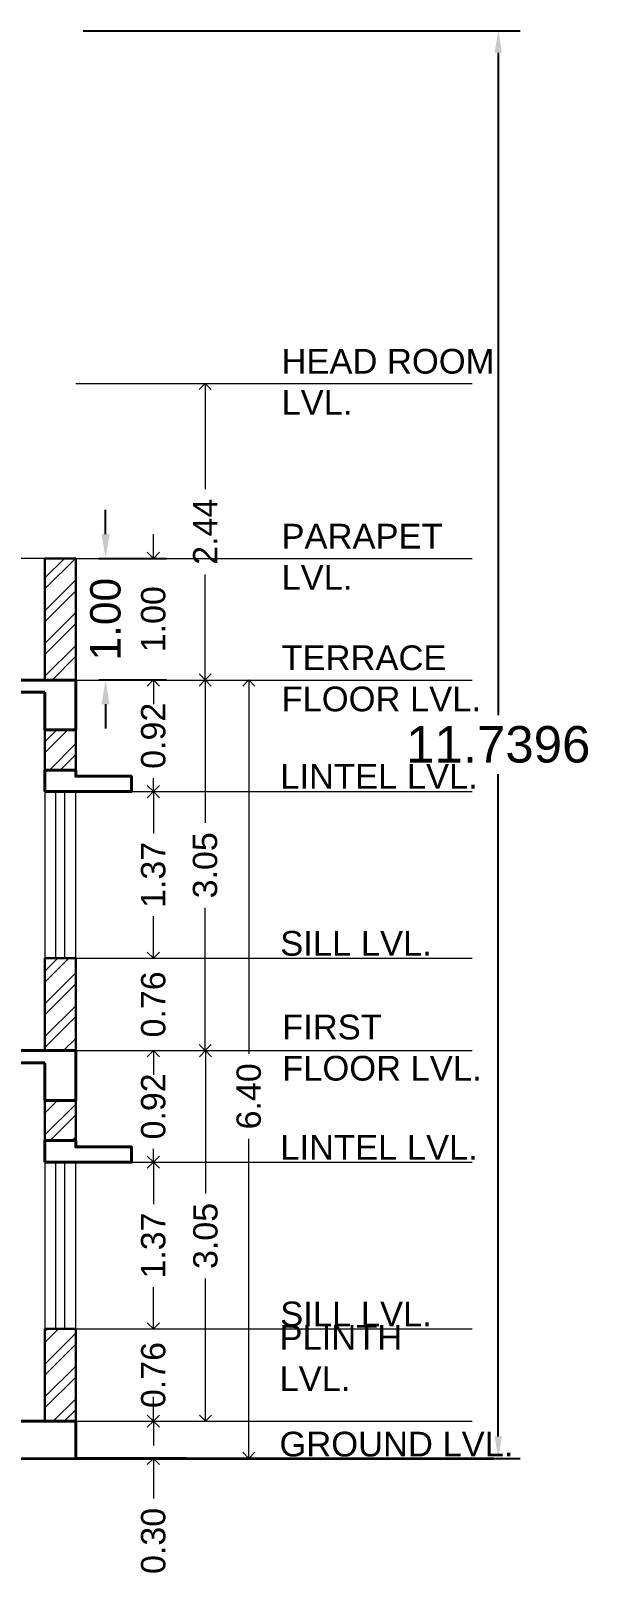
# Model space of a CAD drawing. Header units: metres. Extents: x -9707 to -9526, y 28621 to 28805.
# Drawn here: x -9591.21 to -9586.63, y 28774.56 to 28787.24 of the extents above; entities that cross this region are included whole.
import ezdxf

# ---------------------------------------------------------------- set-up
doc = ezdxf.new("R2010")
doc.units = ezdxf.units.M
doc.header["$PDMODE"] = 34
doc.header["$PDSIZE"] = -15
doc.layers.add('BLK_1_HT_OF_BLDG', color=5, linetype='Continuous', plot=False)
doc.layers.add('BLK_1_PARAPET_HT', color=3, linetype='Continuous')
for name, color, linetype, lineweight in [('Dim.', 7, 'Continuous', 13), ('ELE', 7, 'Continuous', 35), ('elevation', 5, 'Continuous', 13), ('HATCH', 8, 'Continuous', 0), ('layer', 66, 'Continuous', 15), ('Layer2', 48, 'Continuous', 15), ('PLAN', 7, 'Continuous', 40), ('rm text', 7, 'Continuous', 18), ('SEC WALL', 255, 'Continuous', 30), ('sec-slab', 1, 'Continuous', 40), ('WINDOWS', 5, 'Continuous', 20)]:
    doc.layers.add(name, color=color, linetype=linetype, lineweight=lineweight)
doc.styles.add('Arial', font='arial.ttf', dxfattribs={"height": 0.2})
doc.styles.add('PreDCRFont', font='arial.ttf', dxfattribs={"height": 0.25})
doc.styles.get("Standard").update_dxf_attribs({"font": 'arial.ttf', "height": 0.25})
doc.styles.add('STYLE1', font='arial.ttf', dxfattribs={"height": 0.3})
doc.styles.add('style2', font='arial.ttf', dxfattribs={"height": 0.3})
doc.dimstyles.new('Copy of Standard2', dxfattribs={"dimtxt": 0.25, "dimasz": 0.2, "dimexe": 0.5, "dimexo": 0.3, "dimgap": 0.09, "dimtad": 0, "dimtoh": 1, "dimzin": 0, "dimdsep": 46, "dimtxsty": 'PreDCRFont', "dimcen": 0.025, "dimdle": 0.1, "dimadec": 0, "dimazin": 0, "dimtfac": 1, "dimtofl": 0, "dimtmove": 2, "dimatfit": 3, "dimfxl": 0.18, "dimtolj": 1, "dimtzin": 0, "dimarcsym": 0})
doc.dimstyles.new('INT DIM', dxfattribs={"dimtxt": 0.3, "dimasz": 0.1, "dimexe": 0.18, "dimexo": 0.0625, "dimgap": 0.09, "dimtad": 0, "dimzin": 0, "dimdsep": 46, "dimtxsty": 'style2', "dimblk": 'OPEN90', "dimcen": 0.09, "dimse1": 1, "dimse2": 1, "dimclrd": 250, "dimclrt": 256, "dimadec": 0, "dimazin": 0, "dimtfac": 1, "dimtofl": 0, "dimtmove": 0, "dimatfit": 3, "dimfxl": 0.18, "dimtolj": 1, "dimtzin": 0, "dimlwd": -1, "dimarcsym": 0})
doc.dimstyles.get("Standard").update_dxf_attribs({"dimtxt": 0.9, "dimasz": 0.18, "dimexe": 0.18, "dimexo": 0.0625, "dimgap": 0.09, "dimtad": 0, "dimtih": 1, "dimtoh": 1, "dimdec": 4, "dimzin": 0, "dimdsep": 46, "dimtxsty": 'STYLE1', "dimcen": 0.09, "dimadec": 0, "dimazin": 0, "dimtfac": 1, "dimtdec": 4, "dimtofl": 0, "dimtmove": 0, "dimatfit": 3, "dimfxl": 1, "dimtolj": 1, "dimtzin": 0, "dimarcsym": 0})
pattern_1 = [(45, (-13280.77444, 25722.39783), (-0.134703842, 0.134703842), []), (45, (-13280.68463, 25722.39783), (-0.134703842, 0.134703842), [])]

# ---------------------------------------------------------------- blocks, each defined once
blk = doc.blocks.new('_Open90')
at = {"layer": 'PLAN', "color": 0, "lineweight": -2}
for p, q in [((0, 0), (-1, 0)), ((-0.5, 0.5), (0, 0)), ((0, 0), (-0.5, -0.5))]:
    blk.add_line(p, q, dxfattribs=at)
blk = doc.blocks.new('*D17')
at = {"layer": 'Defpoints', "color": 0, "ltscale": 0.05, "transparency": 16777216}
for p in [(-9590.839, 28775.808), (-9590.201, 28775.808), (-9590.839, 28775.503)]:
    blk.add_point(p, dxfattribs=at)
at = {"layer": 'Dim.', "color": 250, "ltscale": 0.05, "transparency": 16777216}
for p, q in [((-9590.201, 28775.908), (-9590.201, 28776.008)), ((-9590.201, 28775.403), (-9590.201, 28775.173))]:
    blk.add_line(p, q, dxfattribs=at)
at = {"layer": 'Dim.', "color": 250, "ltscale": 0.05, "transparency": 16777216, "xscale": 0.1, "yscale": 0.1, "zscale": 0.1}
for p, rotation in [((-9590.201, 28775.808), 270), ((-9590.201, 28775.503), 90)]:
    blk.add_blockref('_Open90', p, dxfattribs=dict(at, rotation=rotation))
at = {"layer": 'Dim.', "ltscale": 0.05, "transparency": 16777216, "insert": (-9590.201, 28774.824), "char_height": 0.2, "attachment_point": 5, "rotation": 90, "style": 'Arial'}
blk.add_mtext('\\A1;0.30', dxfattribs=at)
blk = doc.blocks.new('*D18')
at = {"layer": 'Defpoints', "color": 0, "ltscale": 0.05, "transparency": 16777216}
for p in [(-9590.839, 28776.568), (-9590.201, 28776.568), (-9590.839, 28775.808)]:
    blk.add_point(p, dxfattribs=at)
at = {"layer": 'Dim.', "color": 250, "ltscale": 0.05, "transparency": 16777216}
for p, q in [((-9590.201, 28776.668), (-9590.201, 28776.768)), ((-9590.201, 28775.708), (-9590.201, 28775.608))]:
    blk.add_line(p, q, dxfattribs=at)
at = {"layer": 'Dim.', "color": 250, "ltscale": 0.05, "transparency": 16777216, "xscale": 0.1, "yscale": 0.1, "zscale": 0.1}
for p, rotation in [((-9590.201, 28776.568), 270), ((-9590.201, 28775.808), 90)]:
    blk.add_blockref('_Open90', p, dxfattribs=dict(at, rotation=rotation))
at = {"layer": 'Dim.', "ltscale": 0.05, "transparency": 16777216, "insert": (-9590.201, 28776.188), "char_height": 0.2, "attachment_point": 5, "rotation": 90, "style": 'Arial'}
blk.add_mtext('\\A1;0.76', dxfattribs=at)
blk = doc.blocks.new('*D19')
at = {"layer": 'Defpoints', "color": 0, "ltscale": 0.05, "transparency": 16777216}
for p in [(-9590.839, 28777.938), (-9590.201, 28777.938), (-9590.839, 28776.568)]:
    blk.add_point(p, dxfattribs=at)
at = {"layer": 'Dim.', "color": 250, "ltscale": 0.05, "transparency": 16777216}
for p, q in [((-9590.201, 28777.838), (-9590.201, 28777.593)), ((-9590.201, 28776.668), (-9590.201, 28776.912))]:
    blk.add_line(p, q, dxfattribs=at)
at = {"layer": 'Dim.', "color": 250, "ltscale": 0.05, "transparency": 16777216, "xscale": 0.1, "yscale": 0.1, "zscale": 0.1}
for p, rotation in [((-9590.201, 28777.938), 90), ((-9590.201, 28776.568), 270)]:
    blk.add_blockref('_Open90', p, dxfattribs=dict(at, rotation=rotation))
at = {"layer": 'Dim.', "ltscale": 0.05, "transparency": 16777216, "insert": (-9590.201, 28777.253), "char_height": 0.2, "attachment_point": 5, "rotation": 90, "style": 'Arial'}
blk.add_mtext('\\A1;1.37', dxfattribs=at)
blk = doc.blocks.new('*D20')
at = {"layer": 'Defpoints', "color": 0, "ltscale": 0.05, "transparency": 16777216}
for p in [(-9590.839, 28778.856), (-9590.201, 28778.856), (-9590.839, 28777.938)]:
    blk.add_point(p, dxfattribs=at)
at = {"layer": 'Dim.', "color": 250, "ltscale": 0.05, "transparency": 16777216}
for p, q in [((-9590.201, 28778.756), (-9590.201, 28778.745)), ((-9590.201, 28778.038), (-9590.201, 28778.048))]:
    blk.add_line(p, q, dxfattribs=at)
at = {"layer": 'Dim.', "color": 250, "ltscale": 0.05, "transparency": 16777216, "xscale": 0.1, "yscale": 0.1, "zscale": 0.1}
for p, rotation in [((-9590.201, 28778.856), 90), ((-9590.201, 28777.938), 270)]:
    blk.add_blockref('_Open90', p, dxfattribs=dict(at, rotation=rotation))
at = {"layer": 'Dim.', "ltscale": 0.05, "transparency": 16777216, "insert": (-9590.201, 28778.397), "char_height": 0.2, "attachment_point": 5, "rotation": 90, "style": 'Arial'}
blk.add_mtext('\\A1;0.92', dxfattribs=at)
blk = doc.blocks.new('*D21')
at = {"layer": 'Defpoints', "color": 0, "ltscale": 0.05, "transparency": 16777216}
for p in [(-9590.839, 28779.616), (-9590.201, 28779.616), (-9590.839, 28778.856)]:
    blk.add_point(p, dxfattribs=at)
at = {"layer": 'Dim.', "color": 250, "ltscale": 0.05, "transparency": 16777216}
for p, q in [((-9590.201, 28779.716), (-9590.201, 28779.816)), ((-9590.201, 28778.756), (-9590.201, 28778.656))]:
    blk.add_line(p, q, dxfattribs=at)
at = {"layer": 'Dim.', "color": 250, "ltscale": 0.05, "transparency": 16777216, "xscale": 0.1, "yscale": 0.1, "zscale": 0.1}
for p, rotation in [((-9590.201, 28779.616), 270), ((-9590.201, 28778.856), 90)]:
    blk.add_blockref('_Open90', p, dxfattribs=dict(at, rotation=rotation))
at = {"layer": 'Dim.', "ltscale": 0.05, "transparency": 16777216, "insert": (-9590.201, 28779.236), "char_height": 0.2, "attachment_point": 5, "rotation": 90, "style": 'Arial'}
blk.add_mtext('\\A1;0.76', dxfattribs=at)
blk = doc.blocks.new('*D22')
at = {"layer": 'Defpoints', "color": 0, "ltscale": 0.05, "transparency": 16777216}
for p in [(-9590.839, 28780.986), (-9590.201, 28780.986), (-9590.839, 28779.616)]:
    blk.add_point(p, dxfattribs=at)
at = {"layer": 'Dim.', "color": 250, "ltscale": 0.05, "transparency": 16777216}
for p, q in [((-9590.201, 28780.886), (-9590.201, 28780.641)), ((-9590.201, 28779.716), (-9590.201, 28779.961))]:
    blk.add_line(p, q, dxfattribs=at)
at = {"layer": 'Dim.', "color": 250, "ltscale": 0.05, "transparency": 16777216, "xscale": 0.1, "yscale": 0.1, "zscale": 0.1}
for p, rotation in [((-9590.201, 28780.986), 90), ((-9590.201, 28779.616), 270)]:
    blk.add_blockref('_Open90', p, dxfattribs=dict(at, rotation=rotation))
at = {"layer": 'Dim.', "ltscale": 0.05, "transparency": 16777216, "insert": (-9590.201, 28780.301), "char_height": 0.2, "attachment_point": 5, "rotation": 90, "style": 'Arial'}
blk.add_mtext('\\A1;1.37', dxfattribs=at)
blk = doc.blocks.new('*D23')
at = {"layer": 'Defpoints', "color": 0, "ltscale": 0.05, "transparency": 16777216}
for p in [(-9590.839, 28781.904), (-9590.201, 28781.904), (-9590.839, 28780.986)]:
    blk.add_point(p, dxfattribs=at)
at = {"layer": 'Dim.', "color": 250, "ltscale": 0.05, "transparency": 16777216}
for p, q in [((-9590.201, 28781.804), (-9590.201, 28781.794)), ((-9590.201, 28781.086), (-9590.201, 28781.096))]:
    blk.add_line(p, q, dxfattribs=at)
at = {"layer": 'Dim.', "color": 250, "ltscale": 0.05, "transparency": 16777216, "xscale": 0.1, "yscale": 0.1, "zscale": 0.1}
for p, rotation in [((-9590.201, 28781.904), 90), ((-9590.201, 28780.986), 270)]:
    blk.add_blockref('_Open90', p, dxfattribs=dict(at, rotation=rotation))
at = {"layer": 'Dim.', "ltscale": 0.05, "transparency": 16777216, "insert": (-9590.201, 28781.445), "char_height": 0.2, "attachment_point": 5, "rotation": 90, "style": 'Arial'}
blk.add_mtext('\\A1;0.92', dxfattribs=at)
blk = doc.blocks.new('*D24')
at = {"layer": 'Defpoints', "color": 0, "ltscale": 0.05, "transparency": 16777216}
for p in [(-9590.839, 28782.904), (-9590.201, 28782.904), (-9590.839, 28781.904)]:
    blk.add_point(p, dxfattribs=at)
at = {"layer": 'Dim.', "color": 250, "ltscale": 0.05, "transparency": 16777216}
for p, q in [((-9590.201, 28783.004), (-9590.201, 28783.104)), ((-9590.201, 28781.804), (-9590.201, 28781.704))]:
    blk.add_line(p, q, dxfattribs=at)
at = {"layer": 'Dim.', "color": 250, "ltscale": 0.05, "transparency": 16777216, "xscale": 0.1, "yscale": 0.1, "zscale": 0.1}
for p, rotation in [((-9590.201, 28782.904), 270), ((-9590.201, 28781.904), 90)]:
    blk.add_blockref('_Open90', p, dxfattribs=dict(at, rotation=rotation))
at = {"layer": 'Dim.', "ltscale": 0.05, "transparency": 16777216, "insert": (-9590.201, 28782.404), "char_height": 0.2, "attachment_point": 5, "rotation": 90, "style": 'Arial'}
blk.add_mtext('\\A1;1.00', dxfattribs=at)
blk = doc.blocks.new('*D15')
at = {"layer": 'Defpoints', "color": 0, "ltscale": 0.05, "transparency": 16777216}
for p in [(-9589.997, 28778.856), (-9589.772, 28778.856), (-9589.983, 28775.808)]:
    blk.add_point(p, dxfattribs=at)
at = {"layer": 'Dim.', "color": 250, "ltscale": 0.05, "transparency": 16777216}
for p, q in [((-9589.772, 28778.756), (-9589.772, 28777.682)), ((-9589.772, 28775.908), (-9589.772, 28776.981))]:
    blk.add_line(p, q, dxfattribs=at)
at = {"layer": 'Dim.', "color": 250, "ltscale": 0.05, "transparency": 16777216, "xscale": 0.1, "yscale": 0.1, "zscale": 0.1}
for p, rotation in [((-9589.772, 28778.856), 90), ((-9589.772, 28775.808), 270)]:
    blk.add_blockref('_Open90', p, dxfattribs=dict(at, rotation=rotation))
at = {"layer": 'Dim.', "ltscale": 0.05, "transparency": 16777216, "insert": (-9589.772, 28777.332), "char_height": 0.2, "attachment_point": 5, "rotation": 90, "style": 'Arial'}
blk.add_mtext('\\A1;3.05', dxfattribs=at)
blk = doc.blocks.new('*D25')
at = {"layer": 'Defpoints', "color": 0, "ltscale": 0.05, "transparency": 16777216}
for p in [(-9590.163, 28781.904), (-9589.775, 28781.904), (-9589.997, 28778.856)]:
    blk.add_point(p, dxfattribs=at)
at = {"layer": 'Dim.', "color": 250, "ltscale": 0.05, "transparency": 16777216}
for p, q in [((-9589.775, 28781.804), (-9589.775, 28780.73)), ((-9589.775, 28778.956), (-9589.775, 28780.029))]:
    blk.add_line(p, q, dxfattribs=at)
at = {"layer": 'Dim.', "color": 250, "ltscale": 0.05, "transparency": 16777216, "xscale": 0.1, "yscale": 0.1, "zscale": 0.1}
for p, rotation in [((-9589.775, 28781.904), 90), ((-9589.775, 28778.856), 270)]:
    blk.add_blockref('_Open90', p, dxfattribs=dict(at, rotation=rotation))
at = {"layer": 'Dim.', "ltscale": 0.05, "transparency": 16777216, "insert": (-9589.775, 28780.38), "char_height": 0.2, "attachment_point": 5, "rotation": 90, "style": 'Arial'}
blk.add_mtext('\\A1;3.05', dxfattribs=at)
blk = doc.blocks.new('*D26')
at = {"layer": 'Defpoints', "color": 0, "ltscale": 0.05, "transparency": 16777216}
for p in [(-9590.298, 28784.342), (-9589.775, 28784.342), (-9590.163, 28781.904)]:
    blk.add_point(p, dxfattribs=at)
at = {"layer": 'Dim.', "color": 250, "ltscale": 0.05, "transparency": 16777216}
for p, q in [((-9589.775, 28784.242), (-9589.775, 28783.474)), ((-9589.775, 28782.004), (-9589.775, 28782.772))]:
    blk.add_line(p, q, dxfattribs=at)
at = {"layer": 'Dim.', "color": 250, "ltscale": 0.05, "transparency": 16777216, "xscale": 0.1, "yscale": 0.1, "zscale": 0.1}
for p, rotation in [((-9589.775, 28784.342), 90), ((-9589.775, 28781.904), 270)]:
    blk.add_blockref('_Open90', p, dxfattribs=dict(at, rotation=rotation))
at = {"layer": 'Dim.', "ltscale": 0.05, "transparency": 16777216, "insert": (-9589.775, 28783.123), "char_height": 0.2, "attachment_point": 5, "rotation": 90, "style": 'Arial'}
blk.add_mtext('\\A1;2.44', dxfattribs=at)
blk = doc.blocks.new('*D16')
at = {"layer": 'Defpoints', "color": 0, "ltscale": 0.05, "transparency": 16777216}
for p in [(-9589.541, 28781.904), (-9589.416, 28781.904), (-9589.7, 28775.503)]:
    blk.add_point(p, dxfattribs=at)
at = {"layer": 'Dim.', "color": 250, "ltscale": 0.05, "transparency": 16777216}
for p, q in [((-9589.416, 28781.804), (-9589.416, 28778.83)), ((-9589.416, 28775.603), (-9589.416, 28778.13))]:
    blk.add_line(p, q, dxfattribs=at)
at = {"layer": 'Dim.', "color": 250, "ltscale": 0.05, "transparency": 16777216, "xscale": 0.1, "yscale": 0.1, "zscale": 0.1}
for p, rotation in [((-9589.416, 28781.904), 90), ((-9589.416, 28775.503), 270)]:
    blk.add_blockref('_Open90', p, dxfattribs=dict(at, rotation=rotation))
at = {"layer": 'Dim.', "ltscale": 0.05, "transparency": 16777216, "insert": (-9589.416, 28778.48), "char_height": 0.2, "attachment_point": 5, "rotation": 90, "style": 'Arial'}
blk.add_mtext('\\A1;6.40', dxfattribs=at)
blk = doc.blocks.new('*D32')
at = {"layer": 'BLK_1_HT_OF_BLDG', "color": 0, "lineweight": -2, "transparency": 16777216}
for p, q in [((-9590.777, 28787.243), (-9587.185, 28787.243)), ((-9587.365, 28787.063), (-9587.365, 28781.616)), ((-9587.365, 28775.683), (-9587.365, 28781.129)), ((-9590.777, 28775.503), (-9587.185, 28775.503))]:
    blk.add_line(p, q, dxfattribs=at)
at = {"layer": 'BLK_1_HT_OF_BLDG', "color": 0, "transparency": 16777216}
for points in [[(-9587.395, 28787.063), (-9587.335, 28787.063), (-9587.365, 28787.243)], [(-9587.395, 28775.683), (-9587.335, 28775.683), (-9587.365, 28775.503)]]:
    blk.add_solid(points, dxfattribs=at)
at = {"layer": 'Defpoints', "color": 0, "transparency": 16777216}
for p in [(-9590.839, 28787.243), (-9587.365, 28787.243), (-9590.839, 28775.503)]:
    blk.add_point(p, dxfattribs=at)
at = {"layer": 'BLK_1_HT_OF_BLDG', "color": 0, "transparency": 16777216, "insert": (-9587.365, 28781.373), "char_height": 0.3, "width": 0.7, "attachment_point": 5, "style": 'STYLE1'}
blk.add_mtext('\\A1;11.7396', dxfattribs=at)
blk = doc.blocks.new('*D50')
at = {"layer": 'BLK_1_PARAPET_HT', "color": 0, "linetype": 'Continuous', "lineweight": -2, "transparency": 16777216}
for p, q in [((-9590.594, 28783.104), (-9590.594, 28783.304)), ((-9590.649, 28782.904), (-9590.094, 28782.904)), ((-9590.649, 28781.904), (-9590.094, 28781.904)), ((-9590.594, 28781.704), (-9590.594, 28781.504))]:
    blk.add_line(p, q, dxfattribs=at)
at = {"layer": 'BLK_1_PARAPET_HT', "color": 0, "linetype": 'Continuous', "transparency": 16777216}
for points in [[(-9590.627, 28783.104), (-9590.561, 28783.104), (-9590.594, 28782.904)], [(-9590.627, 28781.704), (-9590.561, 28781.704), (-9590.594, 28781.904)]]:
    blk.add_solid(points, dxfattribs=at)
at = {"layer": 'Defpoints', "color": 0, "linetype": 'Continuous', "transparency": 16777216}
for p in [(-9590.949, 28782.904), (-9590.594, 28782.904), (-9590.949, 28781.904)]:
    blk.add_point(p, dxfattribs=at)
at = {"layer": 'BLK_1_PARAPET_HT', "color": 0, "linetype": 'Continuous', "transparency": 16777216, "insert": (-9590.594, 28782.404), "char_height": 0.25, "attachment_point": 5, "rotation": 90, "style": 'PreDCRFont'}
blk.add_mtext('\\A1;1.00', dxfattribs=at)

msp = doc.modelspace()

# ---------------------------------------------------------------- hatches: boundary and pattern name
at = {"layer": 'HATCH', "ltscale": 0.05}
h = msp.add_hatch(dxfattribs=at)
h.set_pattern_fill('ANSI32', color=256, scale=0.508)
h.set_pattern_definition(pattern_1)
h.paths.add_polyline_path([(-9590.83904, 28782.90374), (-9591.09304, 28782.90374), (-9591.09304, 28781.90375), (-9590.83904, 28781.90375)])
h = msp.add_hatch(dxfattribs=at)
h.set_pattern_fill('ANSI32', color=256, scale=0.508)
h.set_pattern_definition(pattern_1)
h.paths.add_polyline_path([(-9591.09304, 28781.49375), (-9590.83904, 28781.49375), (-9590.83904, 28781.16355), (-9591.09304, 28781.16355)])
h.paths.add_polyline_path([(-9591.09304, 28779.61616), (-9590.83904, 28779.61616), (-9590.83904, 28778.85575), (-9591.09304, 28778.85575)])
h.paths.add_polyline_path([(-9591.09304, 28778.44575), (-9590.83904, 28778.44575), (-9590.83904, 28778.11555), (-9591.09304, 28778.11555)])
h.paths.add_polyline_path([(-9591.09304, 28776.56816), (-9590.83904, 28776.56816), (-9590.83904, 28775.80776), (-9591.09304, 28775.80776)])

# ---------------------------------------------------------------- linework, layer by layer
at = {"layer": 'ELE', "linetype": 'Continuous'}
msp.add_line((-9599.3153, 28775.50296), (-9587.40508, 28775.50296), dxfattribs=at)
at = {"layer": 'elevation', "ltscale": 0.05}
msp.add_line((-9591.09304, 28782.90374), (-9593.0765, 28782.90374), dxfattribs=at)
at = {"layer": 'layer'}
for p, q in [((-9590.83904, 28781.90375), (-9587.57873, 28781.90375)), ((-9590.83904, 28778.85575), (-9587.57873, 28778.85575)), ((-9590.83904, 28775.80776), (-9587.57873, 28775.80776)), ((-9590.83904, 28775.50296), (-9587.57873, 28775.50296))]:
    msp.add_line(p, q, dxfattribs=at)
at = {"layer": 'Layer2'}
for p, q in [((-9590.83904, 28784.34214), (-9587.57873, 28784.34214)), ((-9590.83904, 28782.90374), (-9587.57873, 28782.90374)), ((-9590.83904, 28780.98602), (-9587.57873, 28780.98602)), ((-9590.83904, 28779.61575), (-9587.57873, 28779.61575)), ((-9590.83904, 28777.93775), (-9587.57873, 28777.93775)), ((-9590.83904, 28776.56776), (-9587.57873, 28776.56776))]:
    msp.add_line(p, q, dxfattribs=at)
at = {"layer": 'SEC WALL', "ltscale": 0.05}
for p, q in [((-9591.09304, 28781.90375), (-9591.09304, 28782.90374)), ((-9590.83904, 28782.90374), (-9591.09304, 28782.90374)), ((-9590.83904, 28781.90375), (-9590.83904, 28782.90374)), ((-9591.09304, 28781.49375), (-9591.09304, 28781.16355)), ((-9590.83904, 28781.49375), (-9590.83904, 28781.16355)), ((-9590.83904, 28780.98602), (-9590.83904, 28780.98576)), ((-9591.09304, 28779.61616), (-9591.09304, 28778.85575)), ((-9590.83904, 28779.61616), (-9591.09304, 28779.61616)), ((-9590.83904, 28779.61575), (-9590.83904, 28778.85575)), ((-9591.09304, 28778.44575), (-9591.09304, 28777.93776)), ((-9590.83904, 28778.44575), (-9590.83904, 28778.11555)), ((-9590.83904, 28777.93776), (-9591.09304, 28777.93776)), ((-9590.83904, 28777.93776), (-9590.83904, 28777.93775)), ((-9591.09304, 28776.56816), (-9591.09304, 28775.80776)), ((-9590.83904, 28776.56816), (-9591.09304, 28776.56816)), ((-9590.83904, 28776.56816), (-9590.83904, 28775.80776)), ((-9590.83904, 28776.56816), (-9590.83904, 28776.56816))]:
    msp.add_line(p, q, dxfattribs=at)
at = {"layer": 'sec-slab', "ltscale": 0.05}
for p, q in [((-9590.84029, 28781.90375), (-9594.52493, 28781.90375)), ((-9590.83904, 28781.90375), (-9590.83904, 28781.49375)), ((-9591.09304, 28781.80375), (-9594.29633, 28781.80375)), ((-9591.09304, 28781.49375), (-9591.09304, 28781.80375)), ((-9591.09304, 28781.49375), (-9590.83904, 28781.49375)), ((-9591.09304, 28778.44575), (-9591.09304, 28778.75575)), ((-9590.83904, 28778.85575), (-9590.83904, 28778.44575)), ((-9591.09304, 28778.44575), (-9590.83904, 28778.44575)), ((-9590.83904, 28775.80776), (-9597.85233, 28775.80776)), ((-9590.83904, 28775.80776), (-9590.83904, 28775.50296)), ((-9589.92779, 28775.50296), (-9590.83904, 28775.50296))]:
    msp.add_line(p, q, dxfattribs=at)
at = {"layer": 'sec-slab', "linetype": 'Continuous'}
for points in [[(-9591.09304, 28780.98576), (-9590.38184, 28780.98576), (-9590.38184, 28781.11275), (-9590.83904, 28781.11275), (-9590.83904, 28781.16355), (-9591.09304, 28781.16355), (-9591.09304, 28780.98576)], [(-9591.09304, 28777.93776), (-9590.38184, 28777.93776), (-9590.38184, 28778.06475), (-9590.83904, 28778.06475), (-9590.83904, 28778.11555), (-9591.09304, 28778.11555), (-9591.09304, 28777.93776)]]:
    msp.add_lwpolyline(points, dxfattribs=at)
at = {"layer": 'sec-slab', "ltscale": 0.05}
for points in [[(-9594.32152, 28778.85575), (-9590.83904, 28778.85575)], [(-9591.09304, 28778.75575), (-9594.29633, 28778.75575)]]:
    msp.add_lwpolyline(points, dxfattribs=at)
at = {"layer": 'WINDOWS', "linetype": 'Continuous'}
for p, q in [((-9591.09304, 28780.98576), (-9591.09304, 28779.61616)), ((-9591.00414, 28779.61616), (-9591.00414, 28780.98575)), ((-9590.92794, 28779.61616), (-9590.92794, 28780.98575)), ((-9590.83904, 28779.61616), (-9590.83904, 28780.98575)), ((-9591.09304, 28777.93776), (-9591.09304, 28776.56816)), ((-9591.00414, 28776.56816), (-9591.00414, 28777.93775)), ((-9590.92794, 28776.56816), (-9590.92794, 28777.93775)), ((-9590.83904, 28776.56816), (-9590.83904, 28777.93775))]:
    msp.add_line(p, q, dxfattribs=at)

# ---------------------------------------------------------------- texts
at = {"layer": 'rm text', "attachment_point": 1}
for s, insert, char_height, width in [('HEAD ROOM\\PLVL.', (-9589.1474, 28784.62693), 0.2032, 2.1251685), ('PARAPET LVL.', (-9589.1474, 28783.18853), 0.2031996, 1.693276), ('TERRACE FLOOR LVL.', (-9589.1474, 28782.18853), 0.2031996, 1.693276), ('LINTEL LVL.', (-9589.15771, 28781.21366), 0.2031996, 1.9039372), ('SILL LVL.', (-9589.15771, 28779.84006), 0.2032, 1.9039372), ('FIRST\\PFLOOR LVL.', (-9589.14221, 28779.1516), 0.2032, 1.9039372), ('LINTEL LVL.', (-9589.15771, 28778.16207), 0.2031996, 1.9039372), ('SILL LVL.', (-9589.15771, 28776.79207), 0.2032, 1.9039372)]:
    msp.add_mtext(s, dxfattribs=dict(at, insert=insert, char_height=char_height, width=width))
at = {"layer": 'rm text', "ltscale": 0.9, "char_height": 0.2031996, "attachment_point": 7, "style": 'STYLE1'}
for s, insert, width in [('PLINTH LVL.', (-9589.16403, 28776.05722), 1.5228838), ('GROUND LVL.', (-9589.16403, 28775.51568), 2.4285211)]:
    msp.add_mtext(s, dxfattribs=dict(at, insert=insert, width=width))

# ---------------------------------------------------------------- dimensions: what is measured, and where the dimension line sits
at = {"layer": 'BLK_1_HT_OF_BLDG'}
dim = msp.add_linear_dim(base=(-9587.36509, 28787.24254), p1=(-9590.83904, 28775.50296), p2=(-9590.83904, 28787.24254), angle=90, dimstyle='Standard', dxfattribs=at)
dim.commit()
dim.dimension.update_dxf_attribs({"geometry": '*D32', "text_midpoint": (-9587.36509, 28781.37275)})
at = {"layer": 'BLK_1_PARAPET_HT', "color": 3, "linetype": 'Continuous'}
dim = msp.add_linear_dim(base=(-9590.59385, 28782.90375), p1=(-9590.94882, 28781.90375), p2=(-9590.94882, 28782.90375), angle=90, dimstyle='Copy of Standard2', override={"dimpost": '\\X', "dimfxl": 0.15, "dimfxlon": 1}, dxfattribs=at)
dim.commit()
dim.dimension.update_dxf_attribs({"geometry": '*D50', "text_midpoint": (-9590.59385, 28782.40375)})
at = {"layer": 'Dim.', "ltscale": 0.05}
for base, p1, p2, picture, middle in [((-9589.77478, 28784.34214), (-9590.16278, 28781.90375), (-9590.2981, 28784.34214), '*D26', (-9589.77478, 28783.12294)), ((-9590.20075, 28781.90375), (-9590.83904, 28780.98602), (-9590.83904, 28781.90375), '*D23', (-9590.20075, 28781.44488)), ((-9589.41563, 28781.90375), (-9589.70013, 28775.50296), (-9589.54141, 28781.90375), '*D16', (-9589.41563, 28778.4798)), ((-9590.20075, 28779.61575), (-9590.83904, 28778.85575), (-9590.83904, 28779.61575), '*D21', (-9590.20075, 28779.23575)), ((-9590.20075, 28778.85575), (-9590.83904, 28777.93775), (-9590.83904, 28778.85575), '*D20', (-9590.20075, 28778.39675)), ((-9590.20075, 28776.56776), (-9590.83904, 28775.80776), (-9590.83904, 28776.56776), '*D18', (-9590.20075, 28776.18776)), ((-9590.20075, 28775.80776), (-9590.83904, 28775.50296), (-9590.83904, 28775.80776), '*D17', (-9590.20075, 28774.82384))]:
    dim = msp.add_linear_dim(base=base, p1=p1, p2=p2, angle=90, dimstyle='INT DIM', override={"dimtxsty": 'Arial', "dimfxl": 0.125, "dimfxlon": 1, "dimarcsym": 1}, dxfattribs=at)
    dim.commit()
    dim.dimension.update_dxf_attribs({"geometry": picture, "text_midpoint": middle, "dimtype": 160})
for base, p1, p2, picture, middle in [((-9590.20075, 28782.90374), (-9590.83904, 28781.90375), (-9590.83904, 28782.90374), '*D24', (-9590.20075, 28782.40374)), ((-9589.77478, 28781.90375), (-9589.99734, 28778.85575), (-9590.16278, 28781.90375), '*D25', (-9589.77478, 28780.37975)), ((-9590.20075, 28780.98602), (-9590.83904, 28779.61575), (-9590.83904, 28780.98602), '*D22', (-9590.20075, 28780.30088)), ((-9589.77211, 28778.85575), (-9589.98288, 28775.80776), (-9589.99734, 28778.85575), '*D15', (-9589.77211, 28777.33175)), ((-9590.20075, 28777.93775), (-9590.83904, 28776.56776), (-9590.83904, 28777.93775), '*D19', (-9590.20075, 28777.25275))]:
    dim = msp.add_linear_dim(base=base, p1=p1, p2=p2, angle=90, dimstyle='INT DIM', override={"dimtxsty": 'Arial', "dimfxl": 0.125, "dimfxlon": 1, "dimarcsym": 1}, dxfattribs=at)
    dim.commit()
    dim.dimension.update_dxf_attribs({"geometry": picture, "text_midpoint": middle})

doc.saveas('drawing.dxf')
